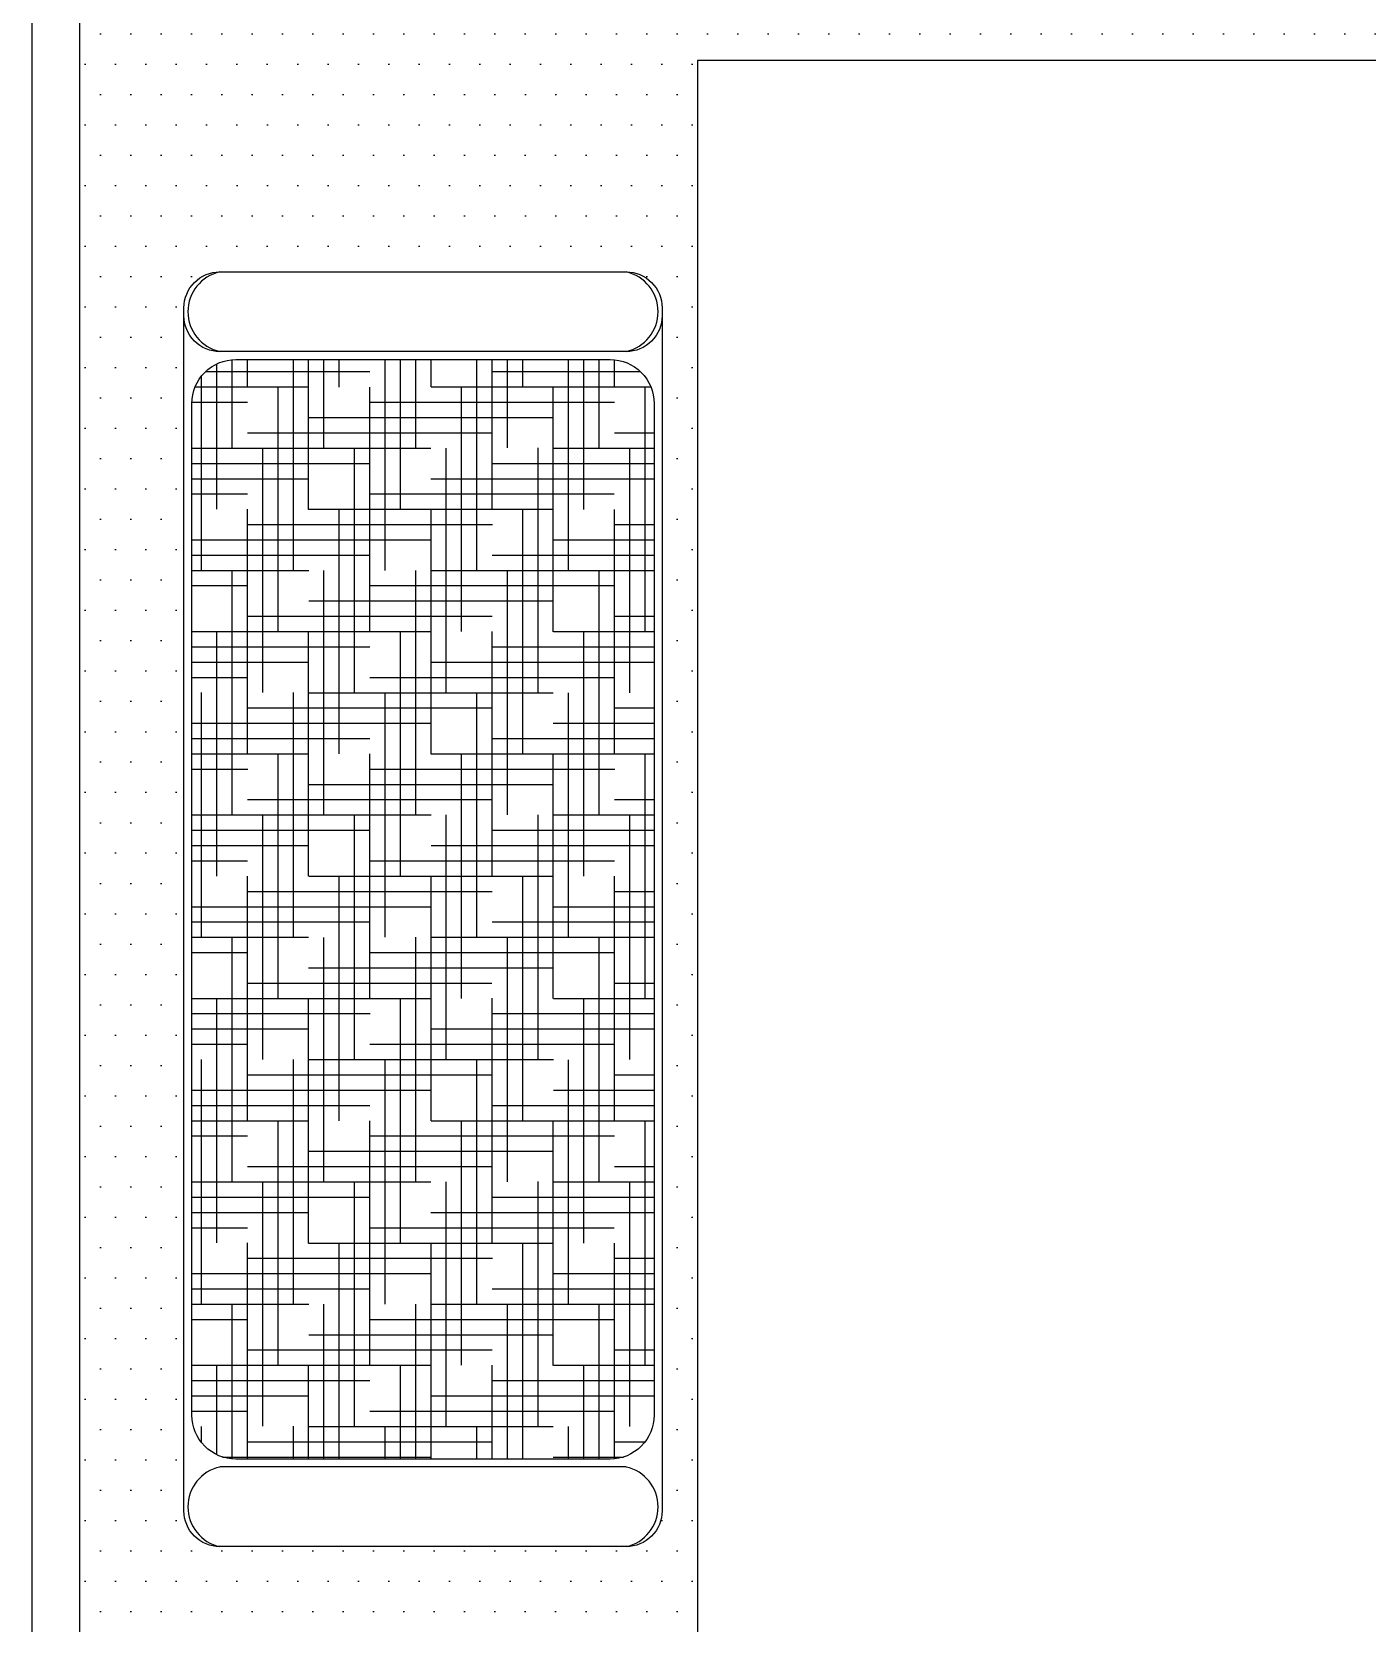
# Model space of a CAD drawing. Header units: metres. Extents: x 113 to 8702, y -1158 to 1243.
# Drawn here: x 5919.398 to 5920.672, y -730.764 to -729.244 of the extents above; entities that cross this region are included whole.
import ezdxf

# ---------------------------------------------------------------- set-up
doc = ezdxf.new("R2010")
doc.units = ezdxf.units.M
doc.header["$MEASUREMENT"] = 0
doc.layers.add('PINK', color=6, linetype='Continuous')
doc.layers.add('YELLOW', color=2, linetype='Continuous')

# ---------------------------------------------------------------- blocks, each defined once
blk = doc.blocks.new('KJDNS')
at = {"color": 1}
for points in [[(6105.1, -757.1), (6105.1, -247.1, -0.414214), (6150.1, -202.1), (7660.1, -202.1, -0.414214), (7705.1, -247.1), (7705.1, -757.1, -0.414214), (7660.1, -802.1), (6150.1, -802.1, -0.414214)], [(6105.1, -757.1), (6105.1, -247.1, -0.414214), (6150.1, -202.1), (6160.1, -202.1, -0.414214), (6205.1, -247.1), (6205.1, -757.1, -0.414214), (6160.1, -802.1), (6150.1, -802.1, -0.414214)], [(6215.1, -737.1), (6215.1, -267.1, -0.414214), (6270.1, -212.1), (7540.1, -212.1, -0.414214), (7595.1, -267.1), (7595.1, -737.1, -0.414214), (7540.1, -792.1), (6270.1, -792.1, -0.414214)]]:
    blk.add_lwpolyline(points, format="xyb", close=True, dxfattribs=at)
blk.add_lwpolyline([(7605.1, -247.1), (7605.1, -757.1)], dxfattribs=at)
for centre, start, end in [((6155.1, -258.3), 12.6044, 167.3956), ((7655.1, -258.3), 12.6044, 167.3956), ((6155.1, -745.9), 192.6044, 347.3956), ((7655.1, -745.9), 192.6044, 347.3956)]:
    blk.add_arc(centre, 51.2, start, end, dxfattribs=at)

msp = doc.modelspace()

# ---------------------------------------------------------------- hatches: boundary and pattern name
at = {"layer": 'YELLOW'}
h = msp.add_hatch(dxfattribs=at)
h.set_pattern_fill('DOTS', color=15, scale=0.4635)
h.set_pattern_definition([(0, (0.553458, 22.753606), (0.014484375, 0.02896875), [0, -0.02896875])])
h.paths.add_polyline_path([(5920.757, -728.8616), (5919.443, -728.8616), (5919.443, -731.2485), (5920.757, -731.2485), (5920.757, -730.832), (5920.0328, -730.832), (5920.0328, -729.2716), (5920.757, -729.2716)])
h.paths.add_polyline_path([(5919.9648, -729.4735, -0.414214), (5919.9991, -729.5078), (5919.9991, -729.5154), (5919.9991, -730.6563, -0.414214), (5919.9648, -730.6905), (5919.5769, -730.6905, -0.414214), (5919.5427, -730.6563), (5919.5427, -729.5078, -0.414214), (5919.5769, -729.4735)], flags=16)
h.paths.add_polyline_path([(5919.9496, -729.5572, -0.414214), (5919.9915, -729.599), (5919.9915, -730.565, -0.414214), (5919.9496, -730.6069), (5919.5921, -730.6069, -0.414214), (5919.5503, -730.565), (5919.5503, -729.599, -0.414214), (5919.5921, -729.5572)], flags=0)
h = msp.add_hatch(dxfattribs=at)
h.set_pattern_fill('HOUND', color=51, scale=0.2335)
h.set_pattern_definition([(0, (0.553458, 22.753606), (0.058375, 0.01459375), [0.2335, -0.11675]), (90, (0.553458, 22.753606), (-0.01459375, -0.058375), [0.2335, -0.11675])])
h.paths.add_polyline_path([(5919.9915, -729.599, 0.414214), (5919.9496, -729.5572), (5919.5921, -729.5572, 0.414214), (5919.5503, -729.599), (5919.5503, -730.565, 0.414214), (5919.5921, -730.6069), (5919.9496, -730.6069, 0.414214), (5919.9915, -730.565)])

# ---------------------------------------------------------------- linework, layer by layer
at = {"layer": 'PINK', "color": 1}
for p, q in [((5921.8958, -729.2716), (5920.0328, -729.2716)), ((5920.0328, -729.2716), (5920.0328, -730.832))]:
    msp.add_line(p, q, dxfattribs=at)
at = {"layer": 'YELLOW', "color": 1}
for points in [[(5920.8025, -729.2716), (5920.8025, -728.8161), (5919.3975, -728.8161), (5919.3975, -731.2941), (5920.8025, -731.2941), (5920.8025, -730.832)], [(5920.757, -729.2716), (5920.757, -728.8616), (5919.443, -728.8616), (5919.443, -731.2485), (5920.757, -731.2485), (5920.757, -730.832)]]:
    msp.add_lwpolyline(points, dxfattribs=at)

# ---------------------------------------------------------------- block references
at = {"layer": 'YELLOW', "color": 1, "xscale": 0.0007606292288703274, "yscale": 0.0007606292288703274, "zscale": 0.0007606292288703274, "rotation": 270}
msp.add_blockref('KJDNS', (5920.1528, -724.8298), dxfattribs=at)

doc.saveas('drawing.dxf')
